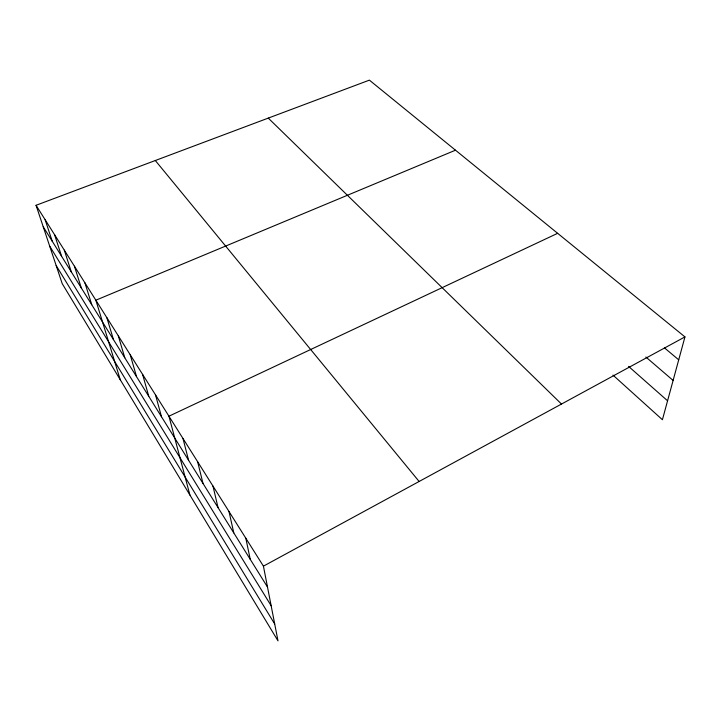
<?xml version="1.0" encoding="UTF-8"?>
<svg xmlns="http://www.w3.org/2000/svg" width="721" height="721" viewBox="0 0 721 721"><rect width="100%" height="100%" fill="white"/><g stroke="black" fill="none" stroke-linecap="round" stroke-linejoin="round"><path stroke-width="1.08" d="M36.05 205.296L263.426 566.156L278 640.861L62.222 283.668L36.05 205.296L369.395 80.139L684.95 336.905L662.419 419.73L612.976 375.109M263.426 566.156L684.95 336.905M557.648 233.316L168.939 416.197L189.911 495.057M455.492 150.193L95.848 300.206L120.245 379.733M664.42 347.837L678.713 359.815M645.872 357.021L673.108 380.436M628.577 366.403L667.574 400.795M268.275 118.109L561.497 404.048M155.312 160.522L419.126 481.475M43.215 226.755L267.5 587.056M49.713 246.203L271.141 605.712M56.166 265.544L274.701 623.98M45.135 219.716L52.245 241.265M54.544 234.649L61.6 256.288M64.304 250.133L71.289 271.853M74.425 266.202L81.329 287.985M84.934 282.875L91.756 304.722M106.861 317.682L113.467 339.609M118.307 335.842L124.787 357.787M130.204 354.723L136.548 376.677M142.587 374.379L148.778 396.325M155.493 394.856L161.504 416.774M182.981 438.476L188.578 460.268M197.635 461.737L202.989 483.421M212.965 486.062L218.048 507.611M228.999 511.522L233.784 532.891M245.807 538.19L250.25 559.352"/></g></svg>
